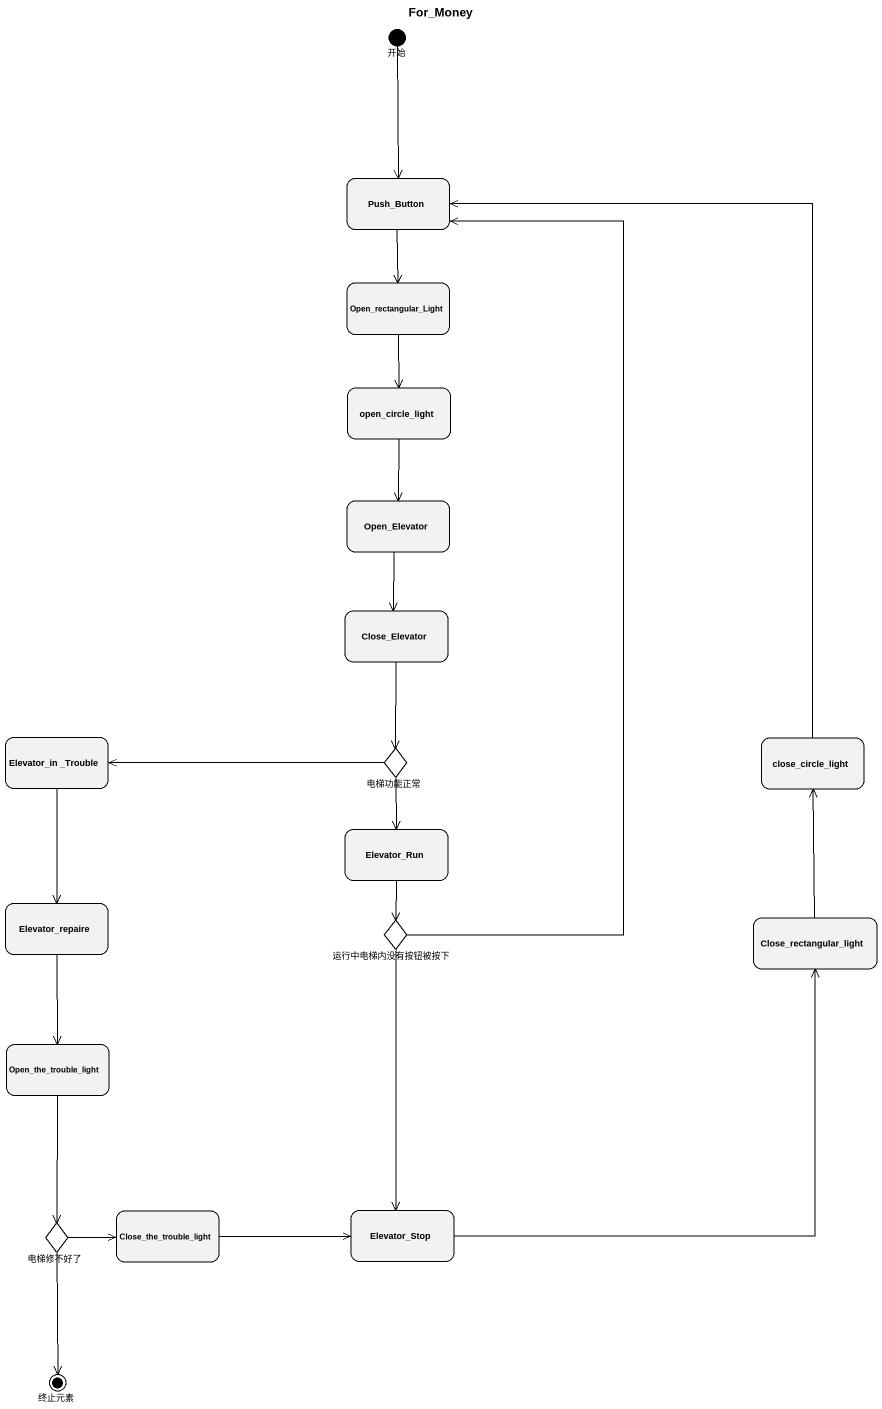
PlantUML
@startuml
title For_Money
hide empty description
state 开始 <<start>>
state Push_Button
state Open_rectangular_Light
state open_circle_light
state Open_Elevator
state Close_Elevator
state "Elevator_in _Trouble" as Elevator_in_Trouble
state 电梯功能正常 <<choice>>
state close_circle_light
state Elevator_Run
state Elevator_repaire
state Close_rectangular_light
state 运行中电梯内没有按钮被按下 <<choice>>
state Open_the_trouble_light
state 电梯修不好了 <<choice>>
state Close_the_trouble_light
state Elevator_Stop
state 终止元素 <<end>>
开始 --> Push_Button
Push_Button --> Open_rectangular_Light
Open_rectangular_Light --> open_circle_light
open_circle_light --> Open_Elevator
Open_Elevator --> Close_Elevator
Close_Elevator --> 电梯功能正常
Elevator_in_Trouble --> Elevator_repaire
电梯功能正常 -left-> Elevator_in_Trouble
电梯功能正常 --> Elevator_Run
close_circle_light -up-> Push_Button
Elevator_Run --> 运行中电梯内没有按钮被按下
Elevator_repaire --> Open_the_trouble_light
Close_rectangular_light -up-> close_circle_light
运行中电梯内没有按钮被按下 -up-> Push_Button
运行中电梯内没有按钮被按下 --> Elevator_Stop
Open_the_trouble_light --> 电梯修不好了
电梯修不好了 -right-> Close_the_trouble_light
电梯修不好了 --> 终止元素
Close_the_trouble_light -right-> Elevator_Stop
Elevator_Stop -up-> Close_rectangular_light
@enduml
